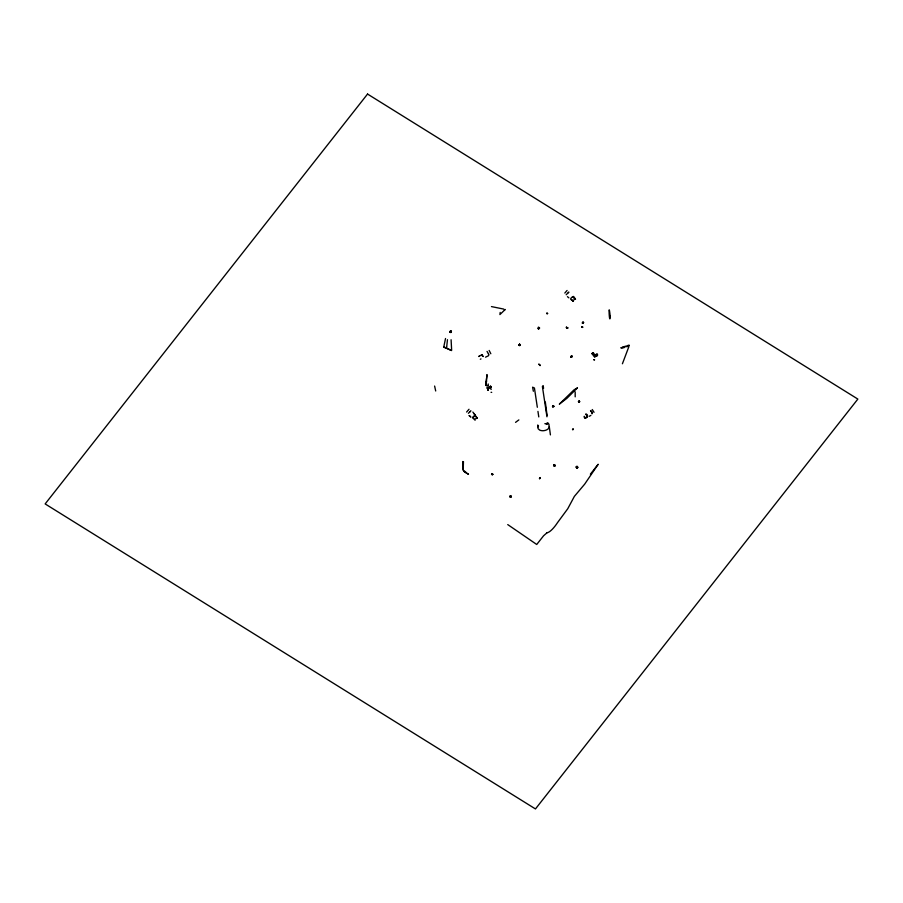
<?xml version="1.0" encoding="UTF-8"?>
<svg xmlns="http://www.w3.org/2000/svg" width="903" height="903" viewBox="0 0 903 903"><rect width="100%" height="100%" fill="white"/><g stroke="black" fill="none" stroke-linecap="round" stroke-linejoin="round"><path stroke-width="1.35" d="M450.868 332.507C447.933 331.83 452.38 329.73 451.274 332.259C450.033 333.32 450.36 330.216 451.421 331.164M553.708 465.045C557.523 464.503 552.365 467.788 554.205 464.74M554.307 465.079L554.668 466.275M567.818 328.003L566.949 328.387L566.283 327.258M566.531 326.976L567.321 328.308M610.281 317.167C609.265 325.825 608.204 296.997 610.293 317.156L610.236 315.734M538.177 328.669L539.61 328.24L538.47 327.292M538.56 328.906L539.114 327.484M540.118 365.038C536.235 362.013 541.507 366.731 539.802 365.376M486.965 375.117L486.028 383.741L486.988 374.542M490.408 388.019L489.561 387.184L490.51 386.574M491.311 387.376L490.735 386.337M488.094 385.615L488.218 383.967M592.029 353.4C592.097 355.816 595.348 353.163 592.56 352.904M592.12 353.4L592.65 354.473M593.181 353.965L593.248 353.355M597.176 355.726L596.093 354.698L597.628 354.36M596.714 355.771L597.278 354.958L596.623 354.19M465.937 472.213L463.205 470.113L463.453 461.625M447.459 339.697L446.556 348.174L451.613 350.545L443.745 347.091L445.529 338.512M500.194 312.415L499.923 314.56L505.217 309.481L504.371 309.943M446.296 348.073L446.466 346.797M450.924 331.875L451.094 331.773M546.766 313.296L547.624 313.409L546.575 313.454M486.345 382.24L486.661 380.874M490.013 388.414L491.266 389.34M462.765 461.512L463.205 470.113M584.241 416.294L584.038 417.051L584.851 417.107M450.665 331.209L449.807 331.57L450.337 332.338M576.34 467.686C578.902 469.3 576.769 464.368 576.34 467.348M576.915 468.047L576.295 466.625L576.78 468.014M576.803 468.115L576.43 466.58M492.654 474.436L492.112 474.007M491.593 474.233L492.259 474.685M492.812 474.233L492.259 474.854L492.824 474.278L492.022 473.782A2.02 1.208 19.3 0 1 491.932 473.906L491.537 474.402M628.928 346.515L622.415 363.762M593.068 354.224L593.734 353.92M490.227 386.698L489.957 387.737M490.385 387.703L491.006 387.071M594.58 354.552L595.201 354.495L593.113 355.285L594.366 356.775M594.682 356.832L596.33 355.974L595.021 354.54L596.33 355.974L594.942 356.809M587.266 417.254C580.211 420.414 591.025 416.339 586.216 414.037A1.704 0.655 54.7 0 0 585.979 413.935M594.039 412.321L592.233 409.522M596.477 354.969L596.059 355.003M538.504 425.968L537.974 426.871L537.759 424.997L538.086 428.688L539.689 430.11A5.723 3.477 -7.8 0 0 546.608 429.896A5.723 3.477 -7.8 0 0 549.024 425.697C549.713 423.518 545.863 420.967 547.455 424.286L546.236 423.857M582.627 326.965L581.645 327.179L582.661 327.462M491.04 392.308L491.706 392.365M469.007 409.262L466.614 412.039M519.631 344.427L518.977 344.991L519.722 345.612L518.932 344.833M519.067 345.138L519.62 344.325M519.778 345.601L520.331 344.709M582.92 322.315L582.379 323.082L582.762 322.382M583.011 323.319L583.519 322.45L582.92 322.157M582.288 322.947L582.988 323.387L583.507 322.394M581.667 327.225L582.649 327.021L581.645 327.202M572.254 356.414C571.339 355.15 570.312 358.288 571.407 355.996L572.254 356.459L571.61 357.272L570.82 356.911M570.809 356.866L571.441 356.053M570.775 356.843L571.452 357.182L572.13 356.267M552.647 406.745L553.268 405.853M552.501 406.373L553.302 407.151L553.923 406.316L553.133 405.571M578.451 401.688L579.15 400.966L578.451 401.688L579.173 402.298M578.992 402.286L579.737 401.508L579.116 402.298L578.575 401.756M572.468 429.388L573.1 429.004L572.784 429.896L573.123 428.936M539.531 478.195L540.333 477.935M539.463 478.556C541.337 475.633 538.188 480.069 540.299 477.992L539.881 477.732M590.381 474.188L598.181 464.266L584.67 484.155L574.353 496.413L567.761 508.728L557.546 522.589A15.622 4.402 -58.1 0 1 547.094 532.702M519.564 344.224L518.943 345.014A2.02 1.806 -3.5 0 0 519.564 344.224L520.342 344.811M552.625 406.576L553.144 405.752L553.923 406.35M567.073 290.473L564.826 293.057M566.192 294.75L568.585 292.38M472.427 417.558L474.651 415.38M435.697 390.988L434.614 386.044M570.865 298.34L572.446 296.794M468.386 413.314L470.373 411.362M473.274 417.367L473.996 416.655M568.201 292.753L568.856 292.132M469.989 411.723L470.926 410.842M592.876 354.405L593.621 354.179M572.649 296.602L575.459 299.175L573.563 296.398M547.083 532.702L543.583 535.772L536.732 544.475L507.734 524.587M515.557 422.356L518.853 419.906M479.38 356.087L478.782 356.516L482.044 354.597M538.143 327.405L539.531 327.71M567.163 328.399L567.908 327.823M553.618 465.226L554.465 464.582M553.697 465.756L554.182 465.496M554.51 465.293L555.345 465.474L554.882 465.993M488.534 355.726L485.532 357.182M590.867 415.414L589.14 416.339M592.018 413.867L592.007 412.378M490.972 387.872L490.103 387.714M480.306 359.202L480.983 358.92M576.577 466.625L577.186 466.377M576.735 466.772L577.356 466.524M576.893 467.009L577.514 466.761M577.017 467.291L577.638 467.043M577.096 467.573L577.706 467.325M577.04 467.991L577.717 467.573M566.384 327.744L566.757 327.755M593.553 353.062L592.887 352.938M596.206 354.439L597.323 354.202M596.477 355.714L597.594 355.477M490.792 386.552L490.194 386.27M449.908 331.604L450.484 331.706M510.195 496.007L510.974 495.905L511.03 496.943L510.206 497.011L510.319 495.939L510.206 496.977L511.03 496.943M510.455 497.045L510.229 497.034A2.02 1.682 -86.3 0 0 510.24 496.04M579.263 400.977L579.557 401.564M511.019 495.961L510.906 496.943M475.012 418.71L475.892 418.868M491.458 306.591L503.75 309.086M449.987 332.135L451.071 332.428M443.745 347.091L446.556 348.174M582.988 322.292L583.609 322.585M585.697 414.375L586.363 414.861M464.729 471.976L468.499 474.267L463.679 471.276M537.996 328.511L538.798 328.974M539.712 478.308L539.701 478.737M547.602 313.443L546.733 313.397L547.252 313.872M590.528 410.538L591.871 411.96M570.64 299.265L573.337 301.241L571.531 299.48M590.573 410.662L592.345 413.235M475.125 420.222L472.427 417.57M572.739 300.823L573.337 301.252M567.434 296.647L568.856 297.855M462.697 467.19L463.318 467.709M490.487 386.247L491.243 386.834M489.573 386.89L489.561 387.184M482.067 354.586L483.252 356.527M475.52 416.306L477.247 418.145L472.867 412.061M474.007 413.529L475.35 415.38M487.022 351.391L488.478 353.852M586.589 415.132L586.939 415.73M482.123 355.5L482.631 356.38M490.826 353.739L489.144 350.443M488.433 353.795L488.963 354.902M487.123 387.805L488.162 390.04L488.083 387.703M487.112 387.703L488.139 390.017L487.97 385.434M485.983 384.035L486.333 385.705L486.006 384.159M486.299 385.683L485.893 383.493M533.357 391.247L532.589 387.161L534.429 387.997L537.33 407.276M573.969 299.006L574.105 299.886M546.958 416.791L542.398 386.484L543.211 385.637L543.561 388.358M537.951 411.407L538.775 416.915M549.272 426.577L550.412 434.896M545.322 401.982L547.094 415.594M451.624 349.969L451.094 339.731M575.177 391.8L575.2 396.835M553.144 405.752A2.02 1.806 -3.5 0 1 552.512 406.553M544.87 423.665A5.723 3.477 -7.8 0 1 546.27 423.868M623.262 346.921L623.002 348.073L620.79 347.836L629.357 345.318L627.766 345.454L627.28 346.662L624.639 346.436L624.368 347.587L623.262 346.921M577.401 387.906L566.836 398.381L559.329 404.138L574.048 389.825L577.401 387.906M593.881 359.755L594.524 359.834L593.881 359.755M367.544 94.059L45.15 503.919L535.456 808.941L857.85 399.081L367.544 94.059M470.644 416.836L469.221 415.628L470.644 416.836M575.459 299.186L575.053 298.554L575.459 299.186M477.247 418.157L476.84 417.536L477.247 418.157M488.139 390.017L487.823 387.624L488.162 390.04"/></g></svg>
